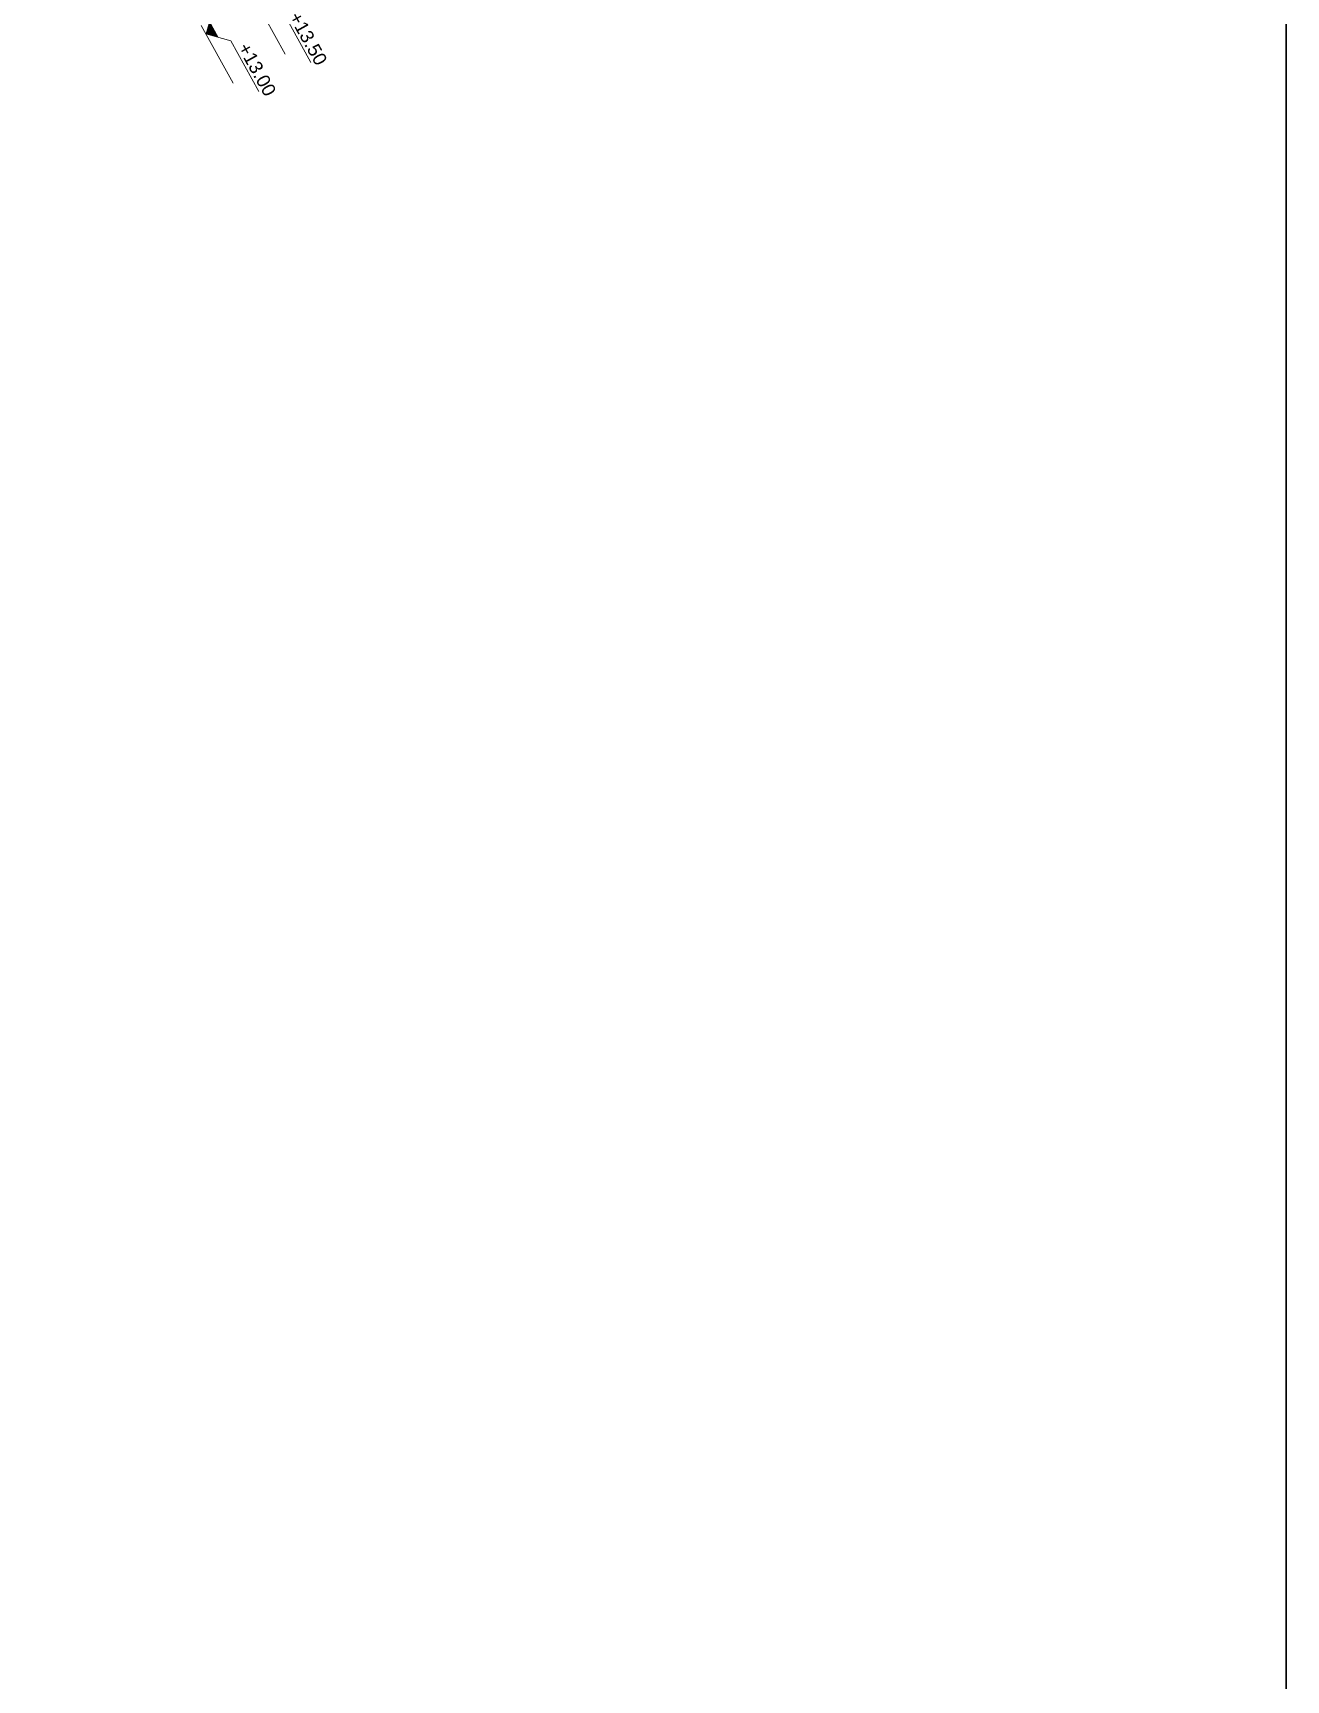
# Model space of a CAD drawing. Header units: millimetres. Extents: x 2232 to 85269, y -3593 to 5869.
# Drawn here: x 6943.9 to 7206.5, y -1970.4 to -1625.3 of the extents above; entities that cross this region are included whole.
import ezdxf

# ---------------------------------------------------------------- set-up
doc = ezdxf.new("R2010")
doc.units = ezdxf.units.MM
for name, color, linetype, lineweight in [('duvar', 232, 'Continuous', 30), ('sıva iç', 21, 'Continuous', 0), ('yazı', 11, 'Continuous', 20), ('çerceve', 4, 'Continuous', 30), ('ÖLÇÜ İÇ', 7, 'Continuous', 9)]:
    doc.layers.add(name, color=color, linetype=linetype, lineweight=lineweight)
doc.styles.get("Standard").update_dxf_attribs({"font": 'arial.ttf'})

# ---------------------------------------------------------------- blocks, each defined once
blk = doc.blocks.new('dsafsdfd')
at = {"layer": 'yazı'}
blk.add_hatch(color=256, dxfattribs=at).paths.add_polyline_path([(0, 4.89), (-9.78, 4.89), (-4.89, 0)])
for p, q in [((-45.23, 9.78), (-14.67, 9.78)), ((-14.67, 9.78), (-4.89, 0)), ((-34.77, 0), (0, 0)), ((-9.78, 4.89), (0, 4.89))]:
    blk.add_line(p, q, dxfattribs=at)
blk = doc.blocks.new('TTRYRTY')
at = {"layer": 'duvar', "xscale": -1.584000000031665, "yscale": 1.584000000031665, "zscale": 1.584000000031665}
for p in [(1241713.9, -409089.5), (1241713.9, -409139.5)]:
    blk.add_blockref('dsafsdfd', p, dxfattribs=at)
at = {"layer": 'yazı'}
for s, p in [('+13.50', (1241742.8, -409071.8)), ('+13.00', (1241744.7, -409121.8))]:
    blk.add_text(s, height=11.14, dxfattribs=at).set_placement(p)
blk = doc.blocks.new('RRRR')
at = {"layer": 'sıva iç', "rotation": 298.9508757840127}
blk.add_blockref('TTRYRTY', (892692.8, 843877.3), dxfattribs=at)

msp = doc.modelspace()

# ---------------------------------------------------------------- linework, layer by layer
at = {"layer": 'çerceve'}
msp.add_lwpolyline([(7206.46, -3572.95), (3352.36, -3573.4), (3352.36, 889.11), (7206.46, 889.11)], close=True, dxfattribs=at)

# ---------------------------------------------------------------- block references
at = {"layer": 'ÖLÇÜ İÇ', "xscale": 0.25, "yscale": 0.25, "zscale": 0.25}
msp.add_blockref('RRRR', (-276957.06, 108554.7), dxfattribs=at)

doc.saveas('drawing.dxf')
